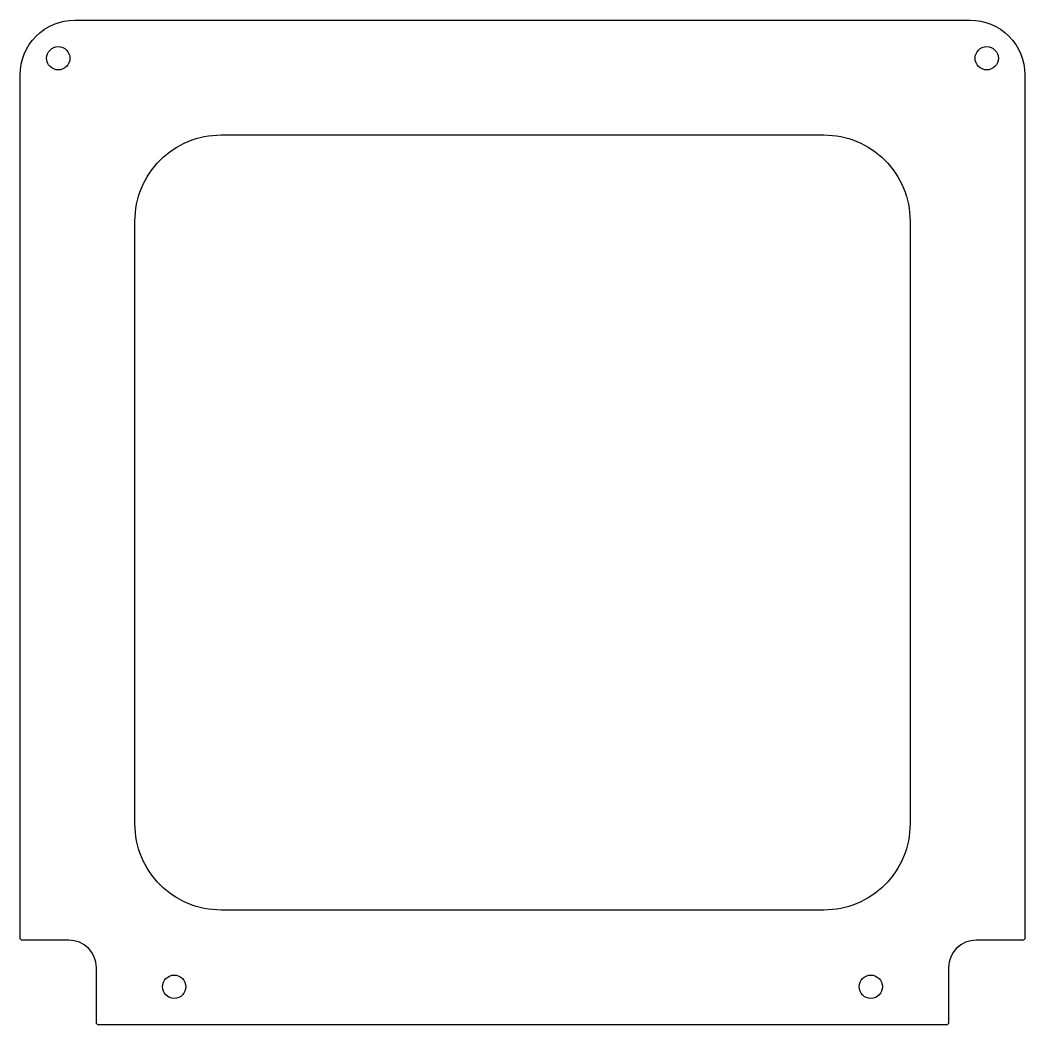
# Model space of a CAD drawing. Header units: millimetres. Extents: x 0 to 140, y 0 to 140.
import ezdxf

# ---------------------------------------------------------------- set-up
doc = ezdxf.new("R2010")
doc.units = ezdxf.units.MM
doc.layers.get('0').update_dxf_attribs({"linetype": 'CONTINUOUS'})

msp = doc.modelspace()

# ---------------------------------------------------------------- linework, layer by layer
for points in [[(129.07, 0), (10.93, 0, -0.414214), (10.63, 0.3), (10.63, 7.97, 0.414214), (6.8, 11.8), (0.3, 11.8, -0.414214), (0, 12.1), (0, 132.34, -0.414214), (7.66, 140), (132.34, 140, -0.414214), (140, 132.34), (140, 12.1, -0.414214), (139.7, 11.8), (133.2, 11.8, 0.414214), (129.37, 7.97), (129.37, 0.3, -0.414214)], [(28, 124), (112, 124, -0.414214), (124, 112), (124, 28, -0.414214), (112, 16), (28, 16, -0.414214), (16, 28), (16, 112, -0.414214)]]:
    msp.add_lwpolyline(points, format="xyb", close=True)
for centre in [(5.32, 134.68), (134.68, 134.68), (21.47, 5.32), (118.53, 5.32)]:
    msp.add_circle(centre, 1.62)

doc.saveas('drawing.dxf')
